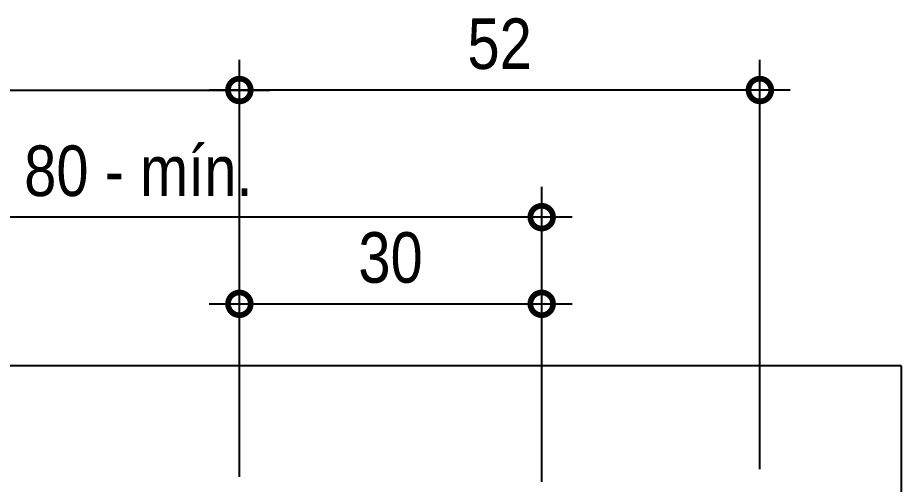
# Model space of a CAD drawing. Header units: metres. Extents: x 3 to 168, y -142 to 28.
# Drawn here: x 85.841 to 86.715, y -94.718 to -94.256 of the extents above; entities that cross this region are included whole.
import ezdxf

# ---------------------------------------------------------------- set-up
doc = ezdxf.new("R2010")
doc.units = ezdxf.units.M
doc.layers.add('ARQ-ALV OSSO', color=5, linetype='Continuous')
doc.layers.add('ARQ-DIM', color=2, linetype='Continuous')
doc.styles.add('Adesa', font='ARIALN.TTF')
doc.dimstyles.new('ADESA 1-0025', dxfattribs={"dimtxt": 0.05, "dimasz": 0.045, "dimexe": 0.03, "dimexo": 0.04, "dimgap": 0.02, "dimtad": 1, "dimtoh": 1, "dimdec": 0, "dimlfac": 100, "dimzin": 4, "dimtxsty": 'Adesa', "dimblk": 'DOTSMALL', "dimcen": 1, "dimdle": 0.03, "dimclrd": 1, "dimclre": 1, "dimclrt": 256, "dimazin": 1, "dimtm": 1e-09, "dimtfac": 1, "dimtdec": 0, "dimtix": 1, "dimtmove": 2, "dimatfit": 0, "dimldrblk": 'DOTSMALL', "dimfxl": 0.8, "dimtvp": 2, "dimtolj": 1, "dimtzin": 0, "dimarcsym": 0})

# ---------------------------------------------------------------- blocks, each defined once
blk = doc.blocks.new('_DotSmall')
at = {"color": 0, "linetype": 'ByBlock', "const_width": 0.5}
blk.add_lwpolyline([(-0.0625, 0, 1), (0.0625, 0, 1)], format="xyb", close=True, dxfattribs=at)
blk = doc.blocks.new('*D392')
at = {"layer": 'ARQ-DIM', "color": 1, "lineweight": -2, "transparency": 16777216}
for p, q in [((86.06006, -94.71081), (86.06006, -94.50967)), ((86.3593, -94.71581), (86.3593, -94.50967)), ((86.03006, -94.53967), (86.3893, -94.53967))]:
    blk.add_line(p, q, dxfattribs=at)
at = {"layer": 'Defpoints', "color": 0, "transparency": 16777216}
for p in [(86.3593, -94.53967), (86.06006, -94.75081, 0.0001), (86.3593, -94.75581)]:
    blk.add_point(p, dxfattribs=at)
at = {"layer": 'ARQ-DIM', "color": 1, "lineweight": -2, "transparency": 16777216, "xscale": 0.045, "yscale": 0.045, "zscale": 0.045, "rotation": 180}
blk.add_blockref('_DotSmall', (86.06006, -94.53967), dxfattribs=at)
at = {"layer": 'ARQ-DIM', "color": 1, "lineweight": -2, "transparency": 16777216, "xscale": 0.045, "yscale": 0.045, "zscale": 0.045}
blk.add_blockref('_DotSmall', (86.3593, -94.53967), dxfattribs=at)
at = {"layer": 'ARQ-DIM', "transparency": 16777216, "insert": (86.20968, -94.49414), "char_height": 0.05, "attachment_point": 5, "style": 'Adesa'}
blk.add_mtext('\\A1;30', dxfattribs=at)
blk = doc.blocks.new('*D393')
at = {"layer": 'ARQ-DIM', "color": 1, "lineweight": -2, "transparency": 16777216}
for p, q in [((85.56082, -94.72901), (85.56082, -94.42389)), ((86.3593, -94.71581), (86.3593, -94.42389)), ((86.3893, -94.45389), (85.53082, -94.45389))]:
    blk.add_line(p, q, dxfattribs=at)
at = {"layer": 'Defpoints', "color": 0, "transparency": 16777216}
for p in [(85.56082, -94.45389), (86.3593, -94.75581, -0.0001), (85.56082, -94.76901, -0.0001)]:
    blk.add_point(p, dxfattribs=at)
at = {"layer": 'ARQ-DIM', "color": 1, "lineweight": -2, "transparency": 16777216, "xscale": 0.045, "yscale": 0.045, "zscale": 0.045, "rotation": 180}
blk.add_blockref('_DotSmall', (85.56082, -94.45389), dxfattribs=at)
at = {"layer": 'ARQ-DIM', "color": 1, "lineweight": -2, "transparency": 16777216, "xscale": 0.045, "yscale": 0.045, "zscale": 0.045}
blk.add_blockref('_DotSmall', (86.3593, -94.45389), dxfattribs=at)
at = {"layer": 'ARQ-DIM', "transparency": 16777216, "insert": (85.96006, -94.40833), "char_height": 0.05, "attachment_point": 5, "style": 'Adesa'}
blk.add_mtext('\\A1;80 - mín.', dxfattribs=at)
blk = doc.blocks.new('*D398')
at = {"layer": 'ARQ-DIM', "color": 1, "lineweight": -2, "transparency": 16777216}
for p, q in [((86.06006, -94.67081), (86.06006, -94.29808)), ((86.57527, -94.70322), (86.57527, -94.29808)), ((86.60527, -94.32808), (86.03006, -94.32808))]:
    blk.add_line(p, q, dxfattribs=at)
at = {"layer": 'Defpoints', "color": 0, "transparency": 16777216}
for p in [(86.06006, -94.32808), (86.06006, -94.71081, 0.0001), (86.57527, -94.74322)]:
    blk.add_point(p, dxfattribs=at)
at = {"layer": 'ARQ-DIM', "color": 1, "lineweight": -2, "transparency": 16777216, "xscale": 0.045, "yscale": 0.045, "zscale": 0.045, "rotation": 180}
blk.add_blockref('_DotSmall', (86.06006, -94.32808), dxfattribs=at)
at = {"layer": 'ARQ-DIM', "color": 1, "lineweight": -2, "transparency": 16777216, "xscale": 0.045, "yscale": 0.045, "zscale": 0.045}
blk.add_blockref('_DotSmall', (86.57527, -94.32808), dxfattribs=at)
at = {"layer": 'ARQ-DIM', "transparency": 16777216, "insert": (86.31766, -94.28255), "char_height": 0.05, "attachment_point": 5, "style": 'Adesa'}
blk.add_mtext('\\A1;52', dxfattribs=at)
blk = doc.blocks.new('*D399')
at = {"layer": 'ARQ-DIM', "color": 1, "lineweight": -2, "transparency": 16777216}
for p, q in [((84.4701, -94.71586), (84.4701, -94.29808)), ((86.06006, -94.67081), (86.06006, -94.29808)), ((84.4401, -94.32808), (86.09006, -94.32808))]:
    blk.add_line(p, q, dxfattribs=at)
at = {"layer": 'Defpoints', "color": 0, "transparency": 16777216}
for p in [(86.06006, -94.32808), (86.06006, -94.71081, 0), (84.4701, -94.75586, 0)]:
    blk.add_point(p, dxfattribs=at)
at = {"layer": 'ARQ-DIM', "color": 1, "lineweight": -2, "transparency": 16777216, "xscale": 0.045, "yscale": 0.045, "zscale": 0.045, "rotation": 180}
blk.add_blockref('_DotSmall', (84.4701, -94.32808), dxfattribs=at)
at = {"layer": 'ARQ-DIM', "color": 1, "lineweight": -2, "transparency": 16777216, "xscale": 0.045, "yscale": 0.045, "zscale": 0.045}
blk.add_blockref('_DotSmall', (86.06006, -94.32808), dxfattribs=at)
at = {"layer": 'ARQ-DIM', "transparency": 16777216, "insert": (85.26508, -94.28255), "char_height": 0.05, "attachment_point": 5, "style": 'Adesa'}
blk.add_mtext('\\A1;159', dxfattribs=at)
blk = doc.blocks.new('AREAS MOLHADAS')
at = {"layer": 'ARQ-ALV OSSO', "elevation": 0}
blk.add_lwpolyline([(86.71527, -94.60094), (83.48411, -94.60088), (83.48411, -96.47095), (84.92017, -96.47082)], dxfattribs=at)
at = {"layer": 'ARQ-ALV OSSO'}
blk.add_lwpolyline([(86.71527, -94.60094), (86.71527, -96.52094)], dxfattribs=at)
at = {"layer": 'ARQ-DIM'}
for base, p1, p2, picture, middle in [((86.06006, -94.32808, -0.00001), (84.4701, -94.75586, -0.00001), (86.06006, -94.71081, -0.00002), '*D399', (85.26508, -94.28255, -0.00001)), ((86.3593, -94.53967, 0.00009), (86.06006, -94.75081, 0.00019), (86.3593, -94.75581, 0.00009), '*D392', (86.20968, -94.49414, 0.00009))]:
    dim = blk.add_linear_dim(base=base, p1=p1, p2=p2, dimstyle='ADESA 1-0025', dxfattribs=at)
    dim.commit()
    dim.dimension.update_dxf_attribs({"geometry": picture, "text_midpoint": middle})
dim = blk.add_linear_dim(base=(86.06006, -94.32808, -0.00001), p1=(86.57527, -94.74322, -0.00001), p2=(86.06006, -94.71081, 0.00009), angle=180, dimstyle='ADESA 1-0025', dxfattribs=at)
dim.commit()
dim.dimension.update_dxf_attribs({"geometry": '*D398', "text_midpoint": (86.31766, -94.28255, -0.00001)})
dim = blk.add_linear_dim(base=(85.56082, -94.45389, 0.00019), p1=(86.3593, -94.75581, 0.00009), p2=(85.56082, -94.76901, 0.00009), text='<> - mín.', dimstyle='ADESA 1-0025', dxfattribs=at)
dim.commit()
dim.dimension.update_dxf_attribs({"geometry": '*D393', "text_midpoint": (85.96006, -94.40833, 0.00019)})

msp = doc.modelspace()

# ---------------------------------------------------------------- block references
msp.add_blockref('AREAS MOLHADAS', (0, 0))

doc.saveas('drawing.dxf')
